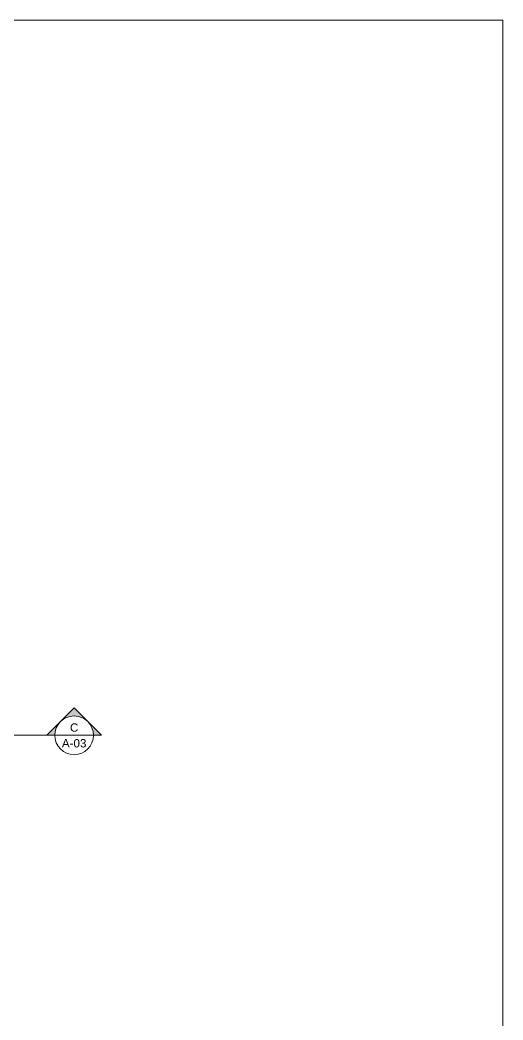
# Model space of a CAD drawing. Header units: metres. Extents: x 98211 to 98447, y 101204 to 101327.
# Drawn here: x 98291.63 to 98299.84, y 101271.87 to 101288.85 of the extents above; entities that cross this region are included whole.
import ezdxf
from ezdxf.enums import TextEntityAlignment as Align

# ---------------------------------------------------------------- set-up
doc = ezdxf.new("R2010")
doc.units = ezdxf.units.M
doc.header["$LTSCALE"] = 8
doc.header["$MEASUREMENT"] = 0
doc.layers.get('0').update_dxf_attribs({"linetype": 'CONTINUOUS', "lineweight": 9})
for name, color, linetype, lineweight in [('A_ACHU-1', 253, 'CONTINUOUS', 0), ('A_TEXT-IDEN', 5, 'CONTINUOUS', 18), ('A_TEXT-SIMB', 195, 'CONTINUOUS', 20)]:
    doc.layers.add(name, color=color, linetype=linetype, lineweight=lineweight)
doc.styles.add('ARIAL', font='arial.ttf')

# ---------------------------------------------------------------- blocks, each defined once
blk = doc.blocks.new('*U383')
at = {"layer": 'A_ACHU-1'}
h = blk.add_hatch(color=256, dxfattribs=at)
h.paths.add_polyline_path([(0.221, 0.221), (0.442, 0.442), (0.663, 0.221, 0.414214)])
h.paths.add_polyline_path([(0.221, 0.221, 0.198912), (0.129, 0), (0, 0)])
h.paths.add_polyline_path([(0.884, 0), (0.754, 0, 0.198912), (0.663, 0.221)])
at = {"layer": 'A_TEXT-SIMB'}
for p, q in [((0.442, 0.442), (0, 0)), ((0.442, 0.442), (0.884, 0)), ((0.129, 0), (0, 0)), ((0.754, 0), (0.129, 0)), ((0.754, 0), (0.884, 0)), ((0.754, 0), (1.744, 0))]:
    blk.add_line(p, q, dxfattribs=at)
blk.add_circle((0.442, 0), 0.313, dxfattribs=at)
at = {"layer": 'A_TEXT-IDEN', "style": 'ARIAL'}
for tag, p in [('CORTE', (0.442, 0.058)), ('DETALLE', (0.442, -0.197))]:
    blk.add_attdef(tag, text='', height=0.135, dxfattribs=at).set_placement(p, align=Align.CENTER)

msp = doc.modelspace()

# ---------------------------------------------------------------- linework, layer by layer
msp.add_lwpolyline([(98262.641, 101288.849), (98299.836, 101288.849), (98299.836, 101254.885), (98262.641, 101254.885)], close=True)

# ---------------------------------------------------------------- block references
ref = msp.add_blockref('*U383', (98293.017, 101276.702), dxfattribs=dict(xscale=-1.05, yscale=1.05, zscale=1.05))
ref.add_attrib('DETALLE', 'A-03', dxfattribs={"layer": 'A_TEXT-IDEN', "height": 0.1413, "rotation": 360, "style": 'ARIAL'}).set_placement((98292.553, 101276.496), align=Align.CENTER)
ref.add_attrib('CORTE', 'C', dxfattribs={"layer": 'A_TEXT-IDEN', "height": 0.141, "rotation": 360, "style": 'ARIAL'}).set_placement((98292.553, 101276.763), align=Align.CENTER)

doc.saveas('drawing.dxf')
